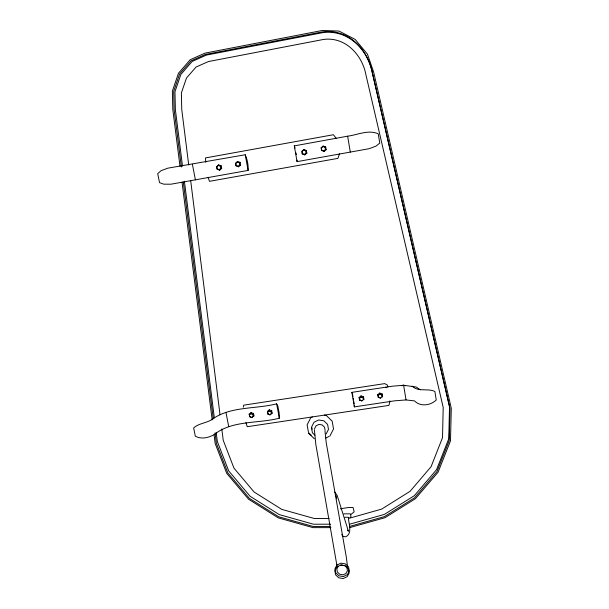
<?xml version="1.0" encoding="UTF-8"?>
<svg xmlns="http://www.w3.org/2000/svg" width="609" height="609" viewBox="0 0 609 609"><rect width="100%" height="100%" fill="white"/><g stroke="black" fill="none" stroke-linecap="round" stroke-linejoin="round"><path stroke-width="0.91" d="M279.325 418.208L279.143 412.872L277.902 406.233L276.646 403.836C255.399 409.309 229.996 406.005 211.597 419.723C205.971 423.209 198.656 423.346 193.647 427.921L195.314 436.181C201.335 439.561 208.902 437.833 214.49 434.316C232.531 420.081 258.186 423.727 279.325 418.208L276.646 403.836M321.567 150.499L321.529 148.01L323.173 146.046L325.708 146.982L326.165 149.677L324.095 151.435L321.567 150.499L321.11 147.812L323.173 146.046M248.107 170.406C248.442 165.123 247.376 159.596 245.229 154.762L167.802 168.175L161.05 170.703L157.716 173.626L159.512 182.631L163.722 184.169L170.962 184.2L248.107 170.406L245.229 154.762M217.2 169.272L216.697 166.615L218.692 164.887L221.189 165.808L221.691 168.465L219.697 170.193L217.2 169.272L216.697 166.615M267.998 414.15L267.64 412.232L269.155 411.022L269.315 409.827L271.713 410.725L272.17 413.168L269.871 414.851L267.998 414.15L267.374 411.379L269.315 409.827M302.285 153.97L302.178 151.496L303.868 149.525L306.388 150.461L306.86 153.148L304.804 154.899L302.285 153.97L301.813 151.283L303.868 149.525M243.288 407.185L243.623 405.183L384.736 383.609L387.491 385.17L387.857 386.921M251.098 412.597L249.172 414.143L249.386 415.003L250.893 413.793L251.098 412.597L253.489 413.488L253.953 415.932L251.624 417.607L249.637 416.586M389.966 400.897L388.938 405.396L247.231 426.711L245.922 422.631M236.125 165.869L235.63 163.204L237.632 161.469L240.136 162.39L240.631 165.054L238.621 166.79L236.125 165.869L235.63 163.204M339.51 153.773L337.904 158.378L209.45 181.33L208.126 177.303M235.82 163.448L237.632 161.469M382.589 396.444L382.071 396.87L381.744 394.929L382.17 393.954L379.734 393.056L377.725 394.632L378.143 397.114L380.496 398.103L382.589 396.444L382.17 393.954M216.834 166.866L218.692 164.887M363.497 396.794L363.916 399.268L363.36 399.702L363.025 397.768L363.497 396.794L361.068 395.888L359.066 397.464L359.493 399.938L361.921 400.844L359.493 399.938M314.579 428.683L316.018 425.858L318.926 424.427L322.184 424.937L324.544 427.198L325.107 430.335M326.173 433.897L328.487 429.398L327.596 424.397L323.828 420.796L318.636 419.982L314 422.265L311.701 426.764L312.158 429.269M329.888 436.036L333.534 428.964L332.141 421.078L326.211 415.407L324.391 415.125M338.307 566.248L336.838 568.989L337.394 572.072L339.761 574.302L343.034 574.843L345.965 573.488L347.442 570.74L346.894 567.664L344.519 565.418M269.871 414.851L271.386 413.633L271.028 411.722L271.713 410.725M251.624 417.607L253.131 416.396L252.765 414.493L253.489 413.488M350.023 517.589L351.035 516.379L350.373 513.844L343.872 513.836M380.496 398.103L378.143 397.114M217.23 168.944L219.179 169.66L220.74 168.312L221.691 168.465M236.201 165.526L238.157 166.249L239.733 164.894L240.631 165.054M302.551 153.597L304.523 154.328L306.129 152.95L306.86 153.148M321.887 150.118L323.866 150.849L325.48 149.471L326.165 149.677M350.814 514.59L354.156 511.788L353.091 507.525L348.919 507.434L340.393 508.789M359.896 400.227L359.569 398.294L361.129 397.06L361.068 395.888M361.792 400.935L363.916 399.268M378.6 397.395L378.273 395.454L379.841 394.221L379.734 393.056M323.143 146.632L325.122 147.363L325.708 146.982M303.784 150.126L305.764 150.849L306.388 150.461M271.386 413.633L272.17 413.168M253.131 416.396L253.953 415.932M237.388 162.093L239.345 162.816L240.136 162.39M218.395 165.511L220.351 166.234L221.189 165.808M312.356 416.929L310.735 417.736L307.119 424.823L308.39 431.804M325.845 438.016L329.081 436.432M401.719 385.771L403.394 385.147M348.645 518.426L381.683 509.094L410.101 491.296L431.081 466.7L442.515 437.673L443.2 407.429L365.94 74.846C362.188 54.673 345.113 36.357 323.295 39.486L208.407 61.555L196.052 67.043L186.483 78.005L181.383 92.926L181.741 109.346L188.714 164.97M349.673 524.182L384.37 514.407L414.326 495.688L436.554 469.684L448.764 438.815L449.518 406.804L372.297 72.821C367.623 49.291 348.142 29.361 322.884 32.612L206.466 55.069L192.185 61.44L180.85 74.443L174.958 91.746L175.377 109.719L182.51 166.128M349.528 526.442L384.439 516.622L414.569 497.804L436.942 471.655L449.221 440.604L449.99 408.403L372.289 72.326C367.585 48.644 347.975 28.577 322.549 31.851L205.385 54.467L191.005 60.877L179.609 73.963L173.687 91.38L174.105 109.475L181.391 166.988M349.733 527.615L384.987 517.703L415.429 498.695L438.061 472.264L450.5 440.84L451.284 408.281L373.583 71.915L367.455 54.163L355.169 39.41L339 31.059L322.466 30.45L204.989 53.135L190.221 59.728L178.46 73.24L172.377 91.137L172.804 109.551L179.982 166.15M347.64 136.18C357.696 134.924 368.27 129.39 378.25 133.813L379.757 143.1L375.989 146.13L369.123 148.71L297.07 161.636L294.299 145.886L347.64 136.18L350.297 152.105M412.11 386.083C418.223 392.325 427.632 387.963 434.887 391.458L436.25 399.991C430.685 405.525 420.286 407.002 414.523 400.897L406.036 399.938L394.525 400.836L354.385 406.888L351.865 392.363L392.097 386.228L403.622 385.261L416.198 387.012L420.294 389.806M344.93 517.254L348.287 517.277L348.546 517.703M329.111 518.457L314.221 518.48L281.693 509.352L254.105 492.003L233.955 468.115L223.229 440.269L221.805 428.949M330.641 524.197L313.521 524.22L279.287 514.605L250.109 496.266L228.687 470.894L217.322 441.456L216.248 432.976M329.949 526.458L313.163 526.473L278.724 516.797L249.37 498.352L227.812 472.828L216.37 443.23L215.061 432.862M330.908 527.63L313.018 527.638L278.229 517.863L248.556 499.22L226.738 473.399L215.167 443.474L214.094 434.986M342.882 565.152L341.238 564.878L336.807 566.918L334.813 570.633L335.567 574.797L338.771 577.819L343.202 578.55L347.176 576.715L349.17 573L348.432 568.829L345.219 565.799L340.781 565.068M405.229 385.763L403.622 385.261L406.036 399.938M385.444 387.248L386.791 387.712M379.841 394.221L381.744 394.929M361.129 397.06L363.025 397.768M269.155 411.022L271.028 411.722M267.838 413.823L270.229 414.721M250.893 413.793L252.765 414.493M250.436 416.883L252.027 417.477M321.11 147.812L321.529 148.01M314.906 435.153L312.394 432.748L311.488 427.739M308.55 432.679L311.176 435.184M308.451 433.136L314.366 438.777M219.179 169.66L219.697 170.193M334.783 492.064L337.165 495.437L348.455 531.261L347.389 530.089M341.71 534.626L343.301 536.392L345.577 536.834C352.908 533.712 348.477 523.436 348.417 517.49M238.157 166.249L238.621 166.79M336.45 138.677L333.405 134.726L205.477 157.929L205.766 162.306M377.725 394.632L378.273 395.454M359.066 397.464L359.569 398.294M304.523 154.328L304.804 154.899M351.865 392.363L352.314 393.3M323.866 150.849L324.095 151.435M294.299 145.886L295.053 148.094M267.374 411.379L267.64 412.232M225.939 412.339L228.733 426.658M192.391 164.263L195.398 179.838M249.172 414.143L249.751 416.914M220.351 166.234L220.74 168.312M239.345 162.816L239.733 164.894M336.115 495.734L336.663 498.794M295.982 152.829L296.301 154.648M305.764 150.849L306.129 152.95M352.664 394.86L352.954 396.535M353.243 398.21L353.532 399.885M325.122 147.363L325.48 149.471M353.821 401.559L354.118 403.721M184.413 181.216L214.338 417.888M183.301 182.068L213.272 418.718M182.022 182.182L212.176 419.89M190.724 181.002L220.039 414.813M347.465 566.195L346.346 557.319L326.188 442.492L324.985 431.058M336.937 565.533L315.835 444.517L314.381 429.596M354.255 405.305L354.385 406.888M297.047 160.137L297.07 161.636M336.975 564.985L334.996 568.692L335.742 572.833L338.931 575.84L343.339 576.571L347.297 574.744L349.284 571.044L348.546 566.895L345.349 563.873L340.933 563.15L336.975 564.985"/></g></svg>
